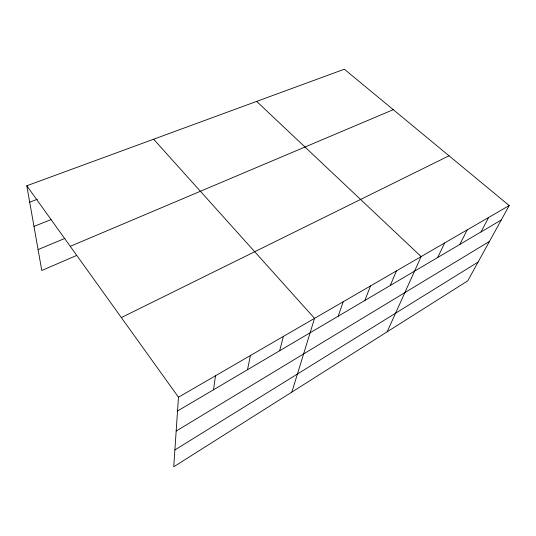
<?xml version="1.0" encoding="UTF-8"?>
<svg xmlns="http://www.w3.org/2000/svg" width="536" height="536" viewBox="0 0 536 536"><rect width="100%" height="100%" fill="white"/><g stroke="black" fill="none" stroke-linecap="round" stroke-linejoin="round"><path stroke-width="0.8" d="M26.8 185.764L178.475 397.216L173.738 466.789L467.767 280.817L509.2 205.549L344.347 69.211L26.8 185.764L41.775 270.492L76.655 255.431M213.522 389.766L215.499 375.756M247.511 369.713L250.406 355.529M279.658 350.745L283.37 336.427M291.879 392.064L314.545 318.357L153.638 139.213M338.176 316.213L343.234 301.728M364.869 300.462L370.497 285.936M390.302 285.46L396.426 270.908M387.146 331.811L421.128 256.59L256.657 101.398M437.698 257.494L444.679 242.942M459.821 244.436L467.164 229.917M480.986 231.954L488.644 217.462M174.883 449.959L478.099 262.057M176.17 431.065L489.455 241.421M177.537 410.998L501.254 219.995M178.475 397.216L509.2 205.549M121.344 317.573L449.027 155.788M70.249 246.339L393.27 109.672M38.076 249.562L64.876 238.42M33.982 226.4L51.067 219.599M29.701 202.179L37.406 199.258"/></g></svg>
